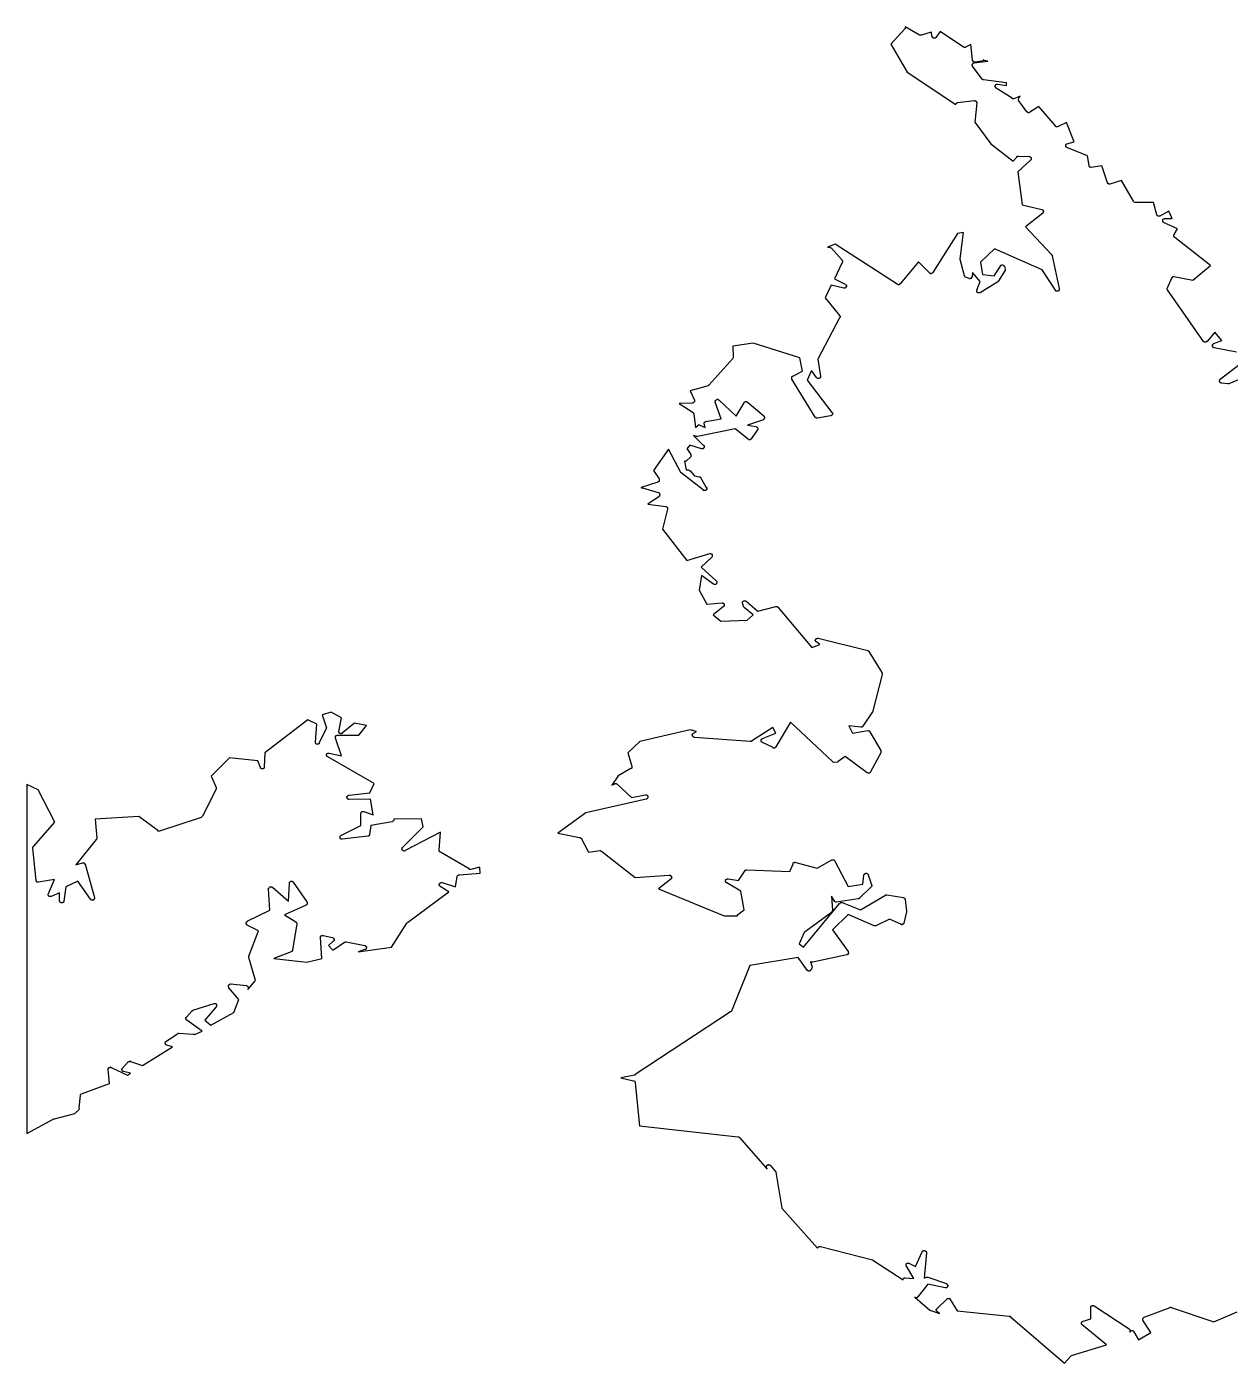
# Model space of a CAD drawing. Header units: metres. Extents: x 12 to 388, y 12 to 220.
# Drawn here: x 12.05 to 40.32, y 34.38 to 65.77 of the extents above; entities that cross this region are included whole.
import ezdxf

# ---------------------------------------------------------------- set-up
doc = ezdxf.new("R2010")
doc.units = ezdxf.units.M

msp = doc.modelspace()

# ---------------------------------------------------------------- linework, layer by layer
for points in [[(40.46, 58.13), (39.94, 58.23), (39.93, 58.23), (39.92, 58.23), (39.92, 58.24), (39.91, 58.24), (39.91, 58.25), (39.9, 58.25), (39.9, 58.26), (39.9, 58.27), (39.9, 58.28), (39.9, 58.29), (39.9, 58.3), (39.9, 58.31), (39.91, 58.31), (39.91, 58.32), (39.92, 58.32), (39.93, 58.33), (40.12, 58.4), (39.95, 58.6), (39.77, 58.38), (39.76, 58.38), (39.76, 58.37), (39.75, 58.37), (39.75, 58.36), (39.74, 58.36), (39.73, 58.36), (39.72, 58.36), (39.71, 58.36), (39.7, 58.37), (39.69, 58.37), (39.69, 58.38), (38.84, 59.59), (38.84, 59.6), (38.83, 59.6), (38.83, 59.61), (38.83, 59.62), (38.83, 59.63), (38.84, 59.63), (38.84, 59.64), (38.94, 59.87), (38.94, 59.88), (38.95, 59.88), (38.95, 59.89), (38.96, 59.89), (38.97, 59.89), (38.97, 59.9), (38.98, 59.9), (38.99, 59.9), (39.44, 59.82), (39.85, 60.16), (39.01, 60.82), (39.01, 60.83), (39, 60.83), (39, 60.84), (38.99, 60.84), (38.99, 60.85), (38.99, 60.86), (38.99, 60.87), (38.99, 60.88), (39, 60.88), (39, 60.89), (39.08, 61.02), (38.75, 61.17), (38.75, 61.18), (38.74, 61.18), (38.73, 61.19), (38.73, 61.2), (38.73, 61.21), (38.73, 61.22), (38.73, 61.23), (38.73, 61.24), (38.74, 61.25), (38.75, 61.26), (38.76, 61.26), (38.76, 61.27), (38.77, 61.27), (38.95, 61.27), (38.87, 61.44), (38.66, 61.32), (38.65, 61.32), (38.64, 61.32), (38.63, 61.32), (38.62, 61.32), (38.61, 61.33), (38.6, 61.33), (38.6, 61.34), (38.59, 61.35), (38.51, 61.64), (38.09, 61.64), (38.08, 61.64), (38.07, 61.65), (38.06, 61.65), (38.05, 61.66), (38.04, 61.67), (37.76, 62.16), (37.49, 62.07), (37.48, 62.07), (37.47, 62.07), (37.46, 62.07), (37.46, 62.08), (37.45, 62.08), (37.44, 62.08), (37.44, 62.09), (37.44, 62.1), (37.43, 62.1), (37.3, 62.5), (37.05, 62.46), (37.04, 62.46), (37.03, 62.46), (37.03, 62.47), (37.02, 62.47), (37.01, 62.48), (37, 62.49), (37, 62.5), (37, 62.51), (36.96, 62.74), (36.48, 62.93), (36.47, 62.93), (36.47, 62.94), (36.46, 62.94), (36.46, 62.95), (36.45, 62.95), (36.45, 62.96), (36.45, 62.97), (36.45, 62.98), (36.45, 62.99), (36.45, 63), (36.46, 63), (36.46, 63.01), (36.47, 63.01), (36.47, 63.02), (36.48, 63.02), (36.65, 63.07), (36.47, 63.52), (36.27, 63.43), (36.26, 63.42), (36.25, 63.42), (36.24, 63.42), (36.23, 63.42), (36.22, 63.43), (36.21, 63.43), (36.21, 63.44), (35.82, 63.9), (35.61, 63.76), (35.6, 63.75), (35.59, 63.75), (35.58, 63.75), (35.57, 63.75), (35.56, 63.75), (35.56, 63.76), (35.55, 63.76), (35.55, 63.77), (35.54, 63.77), (35.35, 64.03), (35.34, 64.04), (35.34, 64.05), (35.34, 64.06), (35.34, 64.07), (35.34, 64.08), (35.35, 64.09), (35.38, 64.14), (35.23, 64.08), (35.22, 64.08), (35.21, 64.08), (35.2, 64.08), (35.19, 64.08), (35.19, 64.09), (34.82, 64.33), (34.81, 64.33), (34.81, 64.34), (34.8, 64.34), (34.8, 64.35), (34.8, 64.36), (34.79, 64.37), (34.79, 64.38), (34.8, 64.38), (34.8, 64.39), (34.8, 64.4), (34.81, 64.4), (34.81, 64.41), (34.82, 64.41), (34.82, 64.42), (34.83, 64.42), (34.84, 64.42), (34.85, 64.42), (35.06, 64.39), (35.06, 64.45), (34.52, 64.52), (34.51, 64.52), (34.5, 64.53), (34.49, 64.53), (34.49, 64.54), (34.26, 64.84), (34.26, 64.85), (34.25, 64.86), (34.25, 64.87), (34.25, 64.88), (34.26, 64.89), (34.26, 64.9), (34.27, 64.9), (34.27, 64.91), (34.28, 64.91), (34.28, 64.92), (34.29, 64.92), (34.3, 64.92), (34.62, 64.96), (34.53, 64.98), (34.53, 64.99), (34.52, 64.99), (34.52, 64.98), (34.51, 64.98), (34.51, 64.97), (34.5, 64.97), (34.49, 64.96), (34.48, 64.96), (34.32, 64.94), (34.31, 64.94), (34.3, 64.94), (34.29, 64.95), (34.28, 64.95), (34.27, 64.96), (34.27, 64.97), (34.26, 64.97), (34.26, 64.98), (34.26, 64.99), (34.22, 65.35), (34.1, 65.29), (34.1, 65.28), (34.09, 65.28), (34.08, 65.28), (34.07, 65.28), (34.06, 65.28), (34.06, 65.29), (34.05, 65.29), (33.5, 65.66), (33.4, 65.52), (33.4, 65.51), (33.39, 65.51), (33.39, 65.5), (33.38, 65.5), (33.37, 65.5), (33.36, 65.5), (33.35, 65.5), (33.34, 65.5), (33.34, 65.51), (33.33, 65.51), (33.33, 65.52), (33.32, 65.52), (33.32, 65.53), (33.32, 65.54), (33.31, 65.54), (33.3, 65.64), (33.29, 65.64), (33.06, 65.57), (33.05, 65.57), (33.04, 65.57), (33.03, 65.57), (33.02, 65.57), (32.68, 65.77), (32.68, 65.76), (32.68, 65.75), (32.68, 65.74), (32.68, 65.73), (32.68, 65.72), (32.67, 65.72), (32.34, 65.36), (32.73, 64.7), (33.87, 63.94), (33.87, 63.95), (33.88, 63.96), (33.88, 63.97), (33.89, 63.98), (33.9, 63.98), (33.9, 63.99), (33.91, 63.99), (33.92, 63.99), (34.3, 64.04), (34.31, 64.04), (34.32, 64.03), (34.33, 64.03), (34.34, 64.03), (34.34, 64.02), (34.35, 64.02), (34.35, 64.01), (34.36, 64.01), (34.36, 64), (34.36, 63.99), (34.36, 63.98), (34.32, 63.53), (34.69, 63.02), (35.22, 62.61), (35.3, 62.71), (35.3, 62.72), (35.31, 62.72), (35.31, 62.73), (35.32, 62.73), (35.33, 62.73), (35.34, 62.73), (35.59, 62.72), (35.6, 62.72), (35.61, 62.72), (35.62, 62.71), (35.63, 62.71), (35.63, 62.7), (35.63, 62.69), (35.64, 62.69), (35.64, 62.68), (35.64, 62.67), (35.64, 62.66), (35.64, 62.65), (35.63, 62.65), (35.63, 62.64), (35.62, 62.64), (35.33, 62.36), (35.43, 61.59), (35.89, 61.48), (35.9, 61.48), (35.9, 61.47), (35.91, 61.47), (35.92, 61.46), (35.92, 61.45), (35.92, 61.44), (35.93, 61.44), (35.93, 61.43), (35.93, 61.42), (35.92, 61.42), (35.92, 61.41), (35.92, 61.4), (35.91, 61.4), (35.91, 61.39), (35.51, 61.07), (36.12, 60.42), (36.12, 60.41), (36.13, 60.41), (36.13, 60.4), (36.13, 60.39), (36.3, 59.62), (36.3, 59.61), (36.3, 59.6), (36.3, 59.59), (36.29, 59.59), (36.29, 59.58), (36.29, 59.57), (36.28, 59.57), (36.28, 59.56), (36.27, 59.56), (36.26, 59.56), (36.25, 59.56), (36.24, 59.56), (36.23, 59.56), (36.22, 59.56), (36.22, 59.57), (36.21, 59.57), (36.21, 59.58), (35.9, 60.06), (34.78, 60.55), (34.45, 60.24), (34.5, 59.95), (34.77, 59.92), (34.92, 60.15), (34.92, 60.16), (34.93, 60.17), (34.94, 60.17), (34.94, 60.18), (34.95, 60.18), (34.96, 60.18), (34.97, 60.18), (34.98, 60.17), (34.99, 60.17), (34.99, 60.16), (35, 60.16), (35, 60.15), (35.01, 60.15), (35.01, 60.14), (35.03, 60.08), (35.03, 60.07), (35.03, 60.06), (35.03, 60.05), (35.03, 60.04), (35.02, 60.04), (34.87, 59.8), (34.87, 59.79), (34.86, 59.79), (34.86, 59.78), (34.44, 59.52), (34.43, 59.52), (34.42, 59.52), (34.41, 59.52), (34.4, 59.52), (34.39, 59.52), (34.38, 59.52), (34.38, 59.53), (34.37, 59.53), (34.37, 59.54), (34.36, 59.55), (34.36, 59.56), (34.36, 59.57), (34.36, 59.58), (34.44, 59.79), (34.26, 60), (34.25, 59.9), (34.25, 59.89), (34.24, 59.89), (34.24, 59.88), (34.24, 59.87), (34.23, 59.87), (34.23, 59.86), (34.22, 59.86), (34.21, 59.86), (34.21, 59.85), (34.2, 59.85), (34.19, 59.85), (34.18, 59.86), (34.1, 59.89), (34.09, 59.89), (34.09, 59.9), (34.08, 59.9), (34.08, 59.91), (34.07, 59.91), (34.07, 59.92), (33.97, 60.3), (33.97, 60.31), (33.97, 60.32), (34.05, 60.94), (33.91, 60.91), (33.33, 60), (33.33, 59.99), (33.32, 59.99), (33.32, 59.98), (33.31, 59.98), (33.3, 59.97), (33.29, 59.97), (33.28, 59.97), (33.27, 59.97), (33.27, 59.98), (33.26, 59.98), (33.25, 59.99), (32.99, 60.25), (32.56, 59.73), (32.55, 59.72), (32.54, 59.72), (32.54, 59.71), (32.53, 59.71), (32.52, 59.71), (32.51, 59.71), (32.5, 59.72), (32.49, 59.72), (31.04, 60.66), (30.86, 60.59), (30.92, 60.59), (30.93, 60.58), (30.94, 60.58), (30.95, 60.57), (31.2, 60.29), (31.2, 60.28), (31.21, 60.27), (31.21, 60.26), (31.21, 60.25), (31.21, 60.24), (31.2, 60.23), (31.02, 59.85), (31.27, 59.72), (31.28, 59.72), (31.29, 59.71), (31.29, 59.7), (31.3, 59.7), (31.3, 59.69), (31.3, 59.68), (31.3, 59.67), (31.3, 59.66), (31.29, 59.66), (31.29, 59.65), (31.29, 59.64), (31.28, 59.64), (31.27, 59.64), (31.27, 59.63), (31.26, 59.63), (31.25, 59.63), (31.24, 59.63), (30.94, 59.7), (30.8, 59.4), (31.14, 58.99), (31.14, 58.98), (31.15, 58.97), (31.15, 58.96), (31.15, 58.95), (31.15, 58.94), (31.14, 58.93), (30.63, 57.96), (30.69, 57.56), (30.69, 57.55), (30.69, 57.54), (30.69, 57.53), (30.68, 57.53), (30.68, 57.52), (30.67, 57.52), (30.67, 57.51), (30.66, 57.51), (30.65, 57.51), (30.64, 57.51), (30.63, 57.51), (30.62, 57.51), (30.61, 57.52), (30.6, 57.53), (30.48, 57.7), (30.38, 57.47), (30.96, 56.71), (30.97, 56.71), (30.97, 56.7), (30.97, 56.69), (30.97, 56.68), (30.97, 56.67), (30.97, 56.66), (30.96, 56.65), (30.95, 56.64), (30.94, 56.64), (30.94, 56.63), (30.93, 56.63), (30.62, 56.58), (30.61, 56.58), (30.6, 56.58), (30.59, 56.58), (30.59, 56.59), (30.58, 56.59), (30.57, 56.6), (30.02, 57.49), (30.02, 57.5), (30.02, 57.51), (30.02, 57.52), (30.02, 57.53), (30.02, 57.54), (30.02, 57.55), (30.03, 57.55), (30.03, 57.56), (30.04, 57.56), (30.27, 57.68), (30.21, 57.99), (29.11, 58.34), (28.63, 58.27), (28.64, 58.01), (28.64, 58), (28.64, 57.99), (28.63, 57.98), (28.07, 57.35), (28.06, 57.35), (28.06, 57.34), (28.05, 57.34), (27.63, 57.22), (27.73, 57), (27.73, 56.99), (27.73, 56.98), (27.73, 56.97), (27.73, 56.96), (27.72, 56.96), (27.72, 56.95), (27.71, 56.94), (27.7, 56.94), (27.69, 56.93), (27.68, 56.93), (27.37, 56.92), (27.7, 56.71), (27.7, 56.7), (27.71, 56.7), (27.71, 56.69), (27.72, 56.68), (27.76, 56.36), (27.8, 56.4), (27.81, 56.41), (27.82, 56.41), (27.82, 56.42), (27.83, 56.42), (27.84, 56.42), (27.85, 56.42), (27.86, 56.41), (27.98, 56.36), (27.96, 56.44), (27.96, 56.45), (27.96, 56.46), (27.96, 56.47), (27.97, 56.47), (27.97, 56.48), (27.98, 56.49), (27.99, 56.49), (27.99, 56.5), (28, 56.5), (28.36, 56.56), (28.22, 56.95), (28.22, 56.96), (28.22, 56.97), (28.22, 56.98), (28.23, 56.99), (28.23, 57), (28.24, 57), (28.24, 57.01), (28.25, 57.01), (28.26, 57.02), (28.27, 57.02), (28.28, 57.02), (28.29, 57.02), (28.29, 57.01), (28.3, 57.01), (28.31, 57), (28.71, 56.62), (28.9, 56.94), (28.9, 56.95), (28.91, 56.95), (28.91, 56.96), (28.92, 56.96), (28.92, 56.97), (28.93, 56.97), (28.94, 56.97), (28.95, 56.97), (28.96, 56.97), (28.96, 56.96), (28.97, 56.96), (29.36, 56.63), (29.37, 56.62), (29.37, 56.61), (29.38, 56.6), (29.38, 56.59), (29.38, 56.58), (29.38, 56.57), (29.37, 56.57), (29.37, 56.56), (29.36, 56.55), (29.35, 56.55), (29.35, 56.54), (28.98, 56.41), (29.18, 56.38), (29.18, 56.37), (29.19, 56.37), (29.2, 56.37), (29.2, 56.36), (29.21, 56.36), (29.21, 56.35), (29.22, 56.34), (29.22, 56.33), (29.22, 56.32), (29.22, 56.31), (29.21, 56.31), (29.21, 56.3), (29.06, 56.09), (29.06, 56.08), (29.05, 56.08), (29.05, 56.07), (29.04, 56.07), (29.03, 56.07), (29.02, 56.07), (29.01, 56.07), (29, 56.07), (28.99, 56.08), (28.69, 56.33), (27.8, 56.15), (27.79, 56.15), (27.78, 56.15), (27.71, 56.17), (27.94, 55.94), (27.95, 55.94), (27.95, 55.93), (27.96, 55.93), (27.96, 55.92), (27.96, 55.91), (27.96, 55.9), (27.96, 55.89), (27.95, 55.88), (27.95, 55.87), (27.94, 55.87), (27.94, 55.86), (27.93, 55.86), (27.92, 55.86), (27.91, 55.86), (27.9, 55.86), (27.62, 55.94), (27.55, 55.86), (27.56, 55.86), (27.57, 55.85), (27.57, 55.84), (27.65, 55.72), (27.65, 55.71), (27.65, 55.7), (27.65, 55.69), (27.65, 55.68), (27.65, 55.67), (27.64, 55.67), (27.64, 55.66), (27.55, 55.58), (27.54, 55.57), (27.53, 55.57), (27.52, 55.57), (27.51, 55.57), (27.5, 55.57), (27.54, 55.36), (27.59, 55.36), (27.6, 55.36), (27.61, 55.35), (27.62, 55.35), (27.62, 55.34), (27.63, 55.34), (27.73, 55.22), (27.84, 55.2), (27.85, 55.2), (27.86, 55.2), (27.87, 55.19), (27.87, 55.18), (28.01, 54.95), (28.02, 54.95), (28.02, 54.94), (28.02, 54.93), (28.02, 54.92), (28.02, 54.91), (28.02, 54.9), (28.01, 54.9), (28.01, 54.89), (28, 54.89), (28, 54.88), (27.99, 54.88), (27.98, 54.88), (27.97, 54.88), (27.96, 54.88), (27.95, 54.88), (27.94, 54.88), (27.94, 54.89), (27.42, 55.29), (27.41, 55.29), (27.41, 55.3), (27.12, 55.85), (26.77, 55.35), (26.9, 55.15), (26.9, 55.14), (26.9, 55.13), (26.91, 55.12), (26.9, 55.12), (26.9, 55.11), (26.9, 55.1), (26.9, 55.09), (26.89, 55.09), (26.89, 55.08), (26.88, 55.08), (26.87, 55.08), (26.87, 55.07), (26.48, 54.95), (26.48, 54.94), (26.49, 54.94), (26.5, 54.94), (26.51, 54.94), (26.88, 54.83), (26.89, 54.83), (26.9, 54.82), (26.91, 54.81), (26.91, 54.8), (26.91, 54.79), (26.92, 54.79), (26.92, 54.78), (26.92, 54.77), (26.91, 54.77), (26.91, 54.76), (26.91, 54.75), (26.9, 54.75), (26.9, 54.74), (26.64, 54.56), (27.06, 54.5), (27.07, 54.5), (27.08, 54.49), (27.09, 54.49), (27.09, 54.48), (27.1, 54.48), (27.1, 54.47), (27.1, 54.46), (27.1, 54.45), (27.1, 54.44), (26.98, 53.97), (27.55, 53.23), (28.09, 53.4), (28.1, 53.4), (28.11, 53.4), (28.12, 53.4), (28.12, 53.39), (28.13, 53.39), (28.14, 53.39), (28.14, 53.38), (28.15, 53.38), (28.15, 53.37), (28.15, 53.36), (28.15, 53.35), (28.15, 53.34), (28.15, 53.33), (28.15, 53.32), (28.14, 53.32), (28.14, 53.31), (27.89, 53.08), (28.24, 52.76), (28.25, 52.75), (28.25, 52.74), (28.26, 52.74), (28.26, 52.73), (28.26, 52.72), (28.26, 52.71), (28.26, 52.7), (28.25, 52.69), (28.24, 52.68), (28.23, 52.67), (28.22, 52.67), (28.21, 52.67), (28.2, 52.67), (28.19, 52.67), (28.19, 52.68), (28.18, 52.68), (27.9, 52.88), (27.84, 52.54), (28.02, 52.21), (28.38, 52.24), (28.39, 52.24), (28.4, 52.24), (28.4, 52.23), (28.41, 52.23), (28.42, 52.23), (28.42, 52.22), (28.43, 52.21), (28.43, 52.2), (28.43, 52.19), (28.43, 52.18), (28.43, 52.17), (28.43, 52.16), (28.42, 52.16), (28.42, 52.15), (28.41, 52.15), (28.17, 51.96), (28.35, 51.81), (28.97, 51.83), (29.11, 51.96), (28.9, 52.13), (28.89, 52.14), (28.88, 52.15), (28.88, 52.16), (28.86, 52.23), (28.86, 52.24), (28.86, 52.25), (28.86, 52.26), (28.87, 52.26), (28.87, 52.27), (28.88, 52.28), (28.89, 52.29), (28.9, 52.29), (28.91, 52.29), (28.92, 52.29), (28.93, 52.29), (28.94, 52.29), (28.94, 52.28), (28.95, 52.28), (29.22, 52.04), (29.64, 52.15), (29.65, 52.15), (29.66, 52.15), (29.67, 52.15), (29.68, 52.15), (29.68, 52.14), (29.69, 52.14), (29.7, 52.13), (30.49, 51.19), (30.68, 51.26), (30.6, 51.32), (30.59, 51.32), (30.58, 51.33), (30.58, 51.34), (30.57, 51.35), (30.57, 51.36), (30.57, 51.37), (30.58, 51.37), (30.58, 51.38), (30.58, 51.39), (30.59, 51.39), (30.59, 51.4), (30.6, 51.4), (30.61, 51.4), (30.61, 51.41), (30.62, 51.41), (30.63, 51.41), (30.64, 51.41), (31.8, 51.12), (31.81, 51.12), (31.81, 51.11), (31.82, 51.11), (31.83, 51.1), (32.13, 50.6), (32.13, 50.59), (32.14, 50.58), (32.14, 50.57), (32.14, 50.56), (31.92, 49.7), (31.92, 49.69), (31.91, 49.68), (31.69, 49.34), (31.68, 49.33), (31.67, 49.33), (31.67, 49.32), (31.66, 49.32), (31.65, 49.32), (31.64, 49.32), (31.36, 49.35), (31.44, 49.18), (31.8, 49.24), (31.81, 49.24), (31.82, 49.24), (31.82, 49.23), (31.83, 49.23), (31.84, 49.23), (31.84, 49.22), (31.85, 49.22), (31.85, 49.21), (32.11, 48.77), (32.11, 48.76), (32.11, 48.75), (32.11, 48.74), (32.11, 48.73), (32.11, 48.72), (31.87, 48.27), (31.87, 48.26), (31.86, 48.26), (31.86, 48.25), (31.85, 48.25), (31.84, 48.24), (31.83, 48.24), (31.82, 48.24), (31.81, 48.24), (31.8, 48.24), (31.8, 48.25), (31.79, 48.25), (31.27, 48.63), (31.11, 48.51), (31.1, 48.51), (31.1, 48.5), (31.09, 48.5), (31.08, 48.5), (31, 48.49), (30.99, 48.5), (30.98, 48.5), (30.97, 48.51), (29.99, 49.44), (29.64, 48.86), (29.64, 48.85), (29.63, 48.84), (29.62, 48.84), (29.62, 48.83), (29.61, 48.83), (29.6, 48.83), (29.59, 48.83), (29.58, 48.83), (29.58, 48.84), (29.33, 48.96), (29.32, 48.96), (29.32, 48.97), (29.31, 48.97), (29.31, 48.98), (29.3, 48.98), (29.3, 48.99), (29.3, 49), (29.3, 49.01), (29.3, 49.02), (29.3, 49.03), (29.31, 49.03), (29.31, 49.04), (29.32, 49.04), (29.32, 49.05), (29.33, 49.05), (29.64, 49.18), (29.57, 49.31), (29.07, 48.99), (29.07, 48.98), (29.06, 48.98), (29.05, 48.98), (29.04, 48.98), (27.73, 49.08), (27.72, 49.08), (27.71, 49.09), (27.7, 49.09), (27.7, 49.1), (27.69, 49.1), (27.69, 49.11), (27.68, 49.12), (27.68, 49.13), (27.68, 49.14), (27.68, 49.15), (27.69, 49.15), (27.69, 49.16), (27.69, 49.17), (27.7, 49.17), (27.71, 49.18), (27.78, 49.22), (27.63, 49.26), (26.45, 48.98), (26.17, 48.72), (26.26, 48.4), (26.26, 48.39), (26.26, 48.38), (26.26, 48.37), (26.26, 48.36), (26.25, 48.36), (26.25, 48.35), (26.24, 48.35), (25.94, 48.18), (25.79, 47.96), (25.86, 47.99), (25.86, 48), (25.87, 48), (25.88, 48), (25.89, 48), (25.9, 47.99), (25.91, 47.99), (26.25, 47.67), (26.58, 47.73), (26.59, 47.73), (26.6, 47.73), (26.61, 47.73), (26.61, 47.72), (26.62, 47.72), (26.63, 47.72), (26.63, 47.72), (26.63, 47.71), (26.63, 47.7), (26.64, 47.7), (26.64, 47.69), (26.64, 47.68), (26.64, 47.67), (26.64, 47.66), (26.63, 47.66), (26.63, 47.65), (26.62, 47.64), (26.61, 47.64), (26.61, 47.63), (26.6, 47.63), (25.18, 47.31), (24.52, 46.83), (25.03, 46.73), (25.04, 46.73), (25.05, 46.73), (25.05, 46.72), (25.06, 46.72), (25.06, 46.71), (25.07, 46.71), (25.24, 46.38), (25.51, 46.42), (25.52, 46.42), (25.53, 46.41), (25.54, 46.41), (25.55, 46.41), (26.34, 45.79), (27.14, 45.84), (27.15, 45.84), (27.16, 45.84), (27.17, 45.84), (27.17, 45.83), (27.18, 45.83), (27.18, 45.82), (27.19, 45.82), (27.19, 45.81), (27.19, 45.8), (27.19, 45.79), (27.19, 45.78), (27.19, 45.77), (27.19, 45.76), (27.18, 45.76), (27.18, 45.75), (26.89, 45.52), (28.43, 44.89), (28.74, 44.89), (28.74, 44.9), (28.74, 44.91), (28.75, 44.91), (28.75, 44.92), (28.9, 45.03), (28.82, 45.47), (28.49, 45.66), (28.48, 45.66), (28.48, 45.67), (28.47, 45.67), (28.47, 45.68), (28.46, 45.69), (28.46, 45.7), (28.46, 45.71), (28.46, 45.72), (28.47, 45.73), (28.47, 45.74), (28.48, 45.74), (28.48, 45.75), (28.49, 45.75), (28.5, 45.75), (28.51, 45.76), (28.52, 45.76), (28.77, 45.72), (28.92, 45.95), (28.93, 45.96), (28.94, 45.96), (28.94, 45.97), (28.95, 45.97), (28.96, 45.97), (29.97, 45.93), (30.05, 46.11), (30.05, 46.12), (30.05, 46.13), (30.06, 46.13), (30.06, 46.14), (30.07, 46.14), (30.08, 46.14), (30.08, 46.15), (30.09, 46.15), (30.1, 46.15), (30.11, 46.14), (30.61, 46.01), (30.96, 46.2), (30.97, 46.2), (30.98, 46.2), (30.99, 46.2), (31, 46.2), (31.01, 46.2), (31.02, 46.19), (31.03, 46.18), (31.03, 46.17), (31.34, 45.58), (31.69, 45.63), (31.71, 45.84), (31.71, 45.85), (31.72, 45.85), (31.72, 45.86), (31.72, 45.87), (31.73, 45.87), (31.73, 45.88), (31.74, 45.88), (31.75, 45.88), (31.76, 45.89), (31.77, 45.89), (31.78, 45.89), (31.78, 45.88), (31.79, 45.88), (31.8, 45.87), (31.81, 45.86), (31.81, 45.85), (31.89, 45.62), (31.9, 45.62), (31.9, 45.61), (31.9, 45.6), (31.9, 45.59), (31.89, 45.59), (31.89, 45.58), (31.89, 45.57), (31.88, 45.57), (31.61, 45.3), (31.6, 45.3), (31.6, 45.29), (31.59, 45.29), (31.58, 45.29), (31.07, 45.21), (31.06, 45.21), (31.05, 45.21), (31.04, 45.22), (31.03, 45.22), (31.03, 45.23), (31.02, 45.23), (30.95, 45.35), (30.97, 45.01), (30.97, 45), (30.96, 44.99), (30.96, 44.98), (30.95, 44.98), (30.95, 44.97), (30.31, 44.5), (30.19, 44.23), (30.29, 44.15), (31.14, 45.18), (31.15, 45.18), (31.15, 45.19), (31.16, 45.19), (31.17, 45.2), (31.18, 45.2), (31.19, 45.2), (31.2, 45.2), (31.63, 45.03), (32.22, 45.37), (32.22, 45.38), (32.23, 45.38), (32.24, 45.38), (32.25, 45.38), (32.64, 45.32), (32.64, 45.31), (32.65, 45.31), (32.66, 45.31), (32.66, 45.3), (32.67, 45.3), (32.67, 45.29), (32.68, 45.28), (32.68, 45.27), (32.71, 45), (32.71, 44.99), (32.71, 44.98), (32.65, 44.72), (32.65, 44.71), (32.64, 44.7), (32.63, 44.69), (32.62, 44.69), (32.61, 44.69), (32.61, 44.68), (32.6, 44.68), (32.59, 44.68), (32.59, 44.69), (32.58, 44.69), (32.31, 44.81), (31.99, 44.65), (31.98, 44.65), (31.97, 44.65), (31.96, 44.65), (31.95, 44.65), (31.34, 44.92), (30.97, 44.56), (31.34, 44.05), (31.34, 44.04), (31.34, 44.03), (31.35, 44.03), (31.35, 44.02), (31.35, 44.01), (31.34, 44.01), (31.34, 44), (31.34, 43.99), (31.33, 43.98), (31.32, 43.98), (31.32, 43.97), (31.31, 43.97), (30.51, 43.8), (30.5, 43.8), (30.49, 43.8), (30.48, 43.8), (30.47, 43.81), (30.46, 43.81), (30.49, 43.71), (30.5, 43.7), (30.5, 43.69), (30.5, 43.68), (30.49, 43.67), (30.47, 43.62), (30.46, 43.61), (30.45, 43.6), (30.44, 43.6), (30.44, 43.59), (30.43, 43.59), (30.42, 43.59), (30.41, 43.6), (30.4, 43.6), (30.39, 43.6), (30.39, 43.61), (30.38, 43.61), (30.17, 43.91), (29.03, 43.72), (28.6, 42.65), (28.59, 42.65), (28.59, 42.64), (28.58, 42.63), (26.34, 41.16), (26.34, 41.15), (26.33, 41.15), (26.32, 41.15), (26, 41.08), (26.3, 41.01), (26.31, 41.01), (26.32, 41.01), (26.33, 41), (26.34, 40.99), (26.34, 40.98), (26.34, 40.97), (26.44, 39.96), (28.75, 39.7), (28.76, 39.7), (28.77, 39.7), (28.78, 39.69), (28.79, 39.68), (29.44, 38.94), (29.42, 38.98), (29.42, 38.99), (29.42, 39), (29.42, 39.01), (29.43, 39.02), (29.43, 39.03), (29.44, 39.03), (29.44, 39.04), (29.45, 39.04), (29.46, 39.04), (29.46, 39.05), (29.47, 39.05), (29.48, 39.05), (29.48, 39.04), (29.49, 39.04), (29.5, 39.04), (29.5, 39.03), (29.51, 39.03), (29.63, 38.89), (29.64, 38.88), (29.64, 38.87), (29.78, 38.02), (30.62, 37.08), (30.63, 37.09), (30.63, 37.1), (30.64, 37.11), (30.65, 37.12), (30.66, 37.12), (30.67, 37.12), (30.68, 37.12), (30.69, 37.12), (31.91, 36.81), (31.92, 36.81), (31.92, 36.8), (32.63, 36.34), (32.63, 36.35), (32.63, 36.36), (32.64, 36.37), (32.65, 36.38), (32.66, 36.38), (32.66, 36.39), (32.67, 36.39), (32.68, 36.39), (32.88, 36.37), (32.71, 36.66), (32.7, 36.66), (32.7, 36.67), (32.7, 36.68), (32.7, 36.69), (32.7, 36.7), (32.7, 36.71), (32.71, 36.71), (32.71, 36.72), (32.72, 36.72), (32.72, 36.73), (32.73, 36.73), (32.74, 36.73), (32.75, 36.73), (32.76, 36.73), (32.77, 36.73), (32.92, 36.65), (33.08, 37), (33.09, 37.01), (33.09, 37.02), (33.1, 37.02), (33.11, 37.02), (33.11, 37.03), (33.12, 37.03), (33.13, 37.03), (33.14, 37.03), (33.15, 37.02), (33.16, 37.02), (33.16, 37.01), (33.17, 37.01), (33.17, 37), (33.18, 36.99), (33.18, 36.98), (33.18, 36.97), (33.13, 36.38), (33.17, 36.4), (33.18, 36.4), (33.19, 36.4), (33.2, 36.4), (33.21, 36.4), (33.65, 36.25), (33.65, 36.24), (33.66, 36.24), (33.67, 36.23), (33.67, 36.22), (33.68, 36.22), (33.68, 36.21), (33.68, 36.2), (33.68, 36.19), (33.68, 36.18), (33.67, 36.18), (33.67, 36.17), (33.66, 36.16), (33.65, 36.15), (33.64, 36.15), (33.63, 36.15), (33.62, 36.15), (33.21, 36.24), (32.98, 35.94), (32.97, 35.93), (32.96, 35.93), (32.96, 35.92), (32.95, 35.92), (32.94, 35.92), (32.91, 35.93), (33.26, 35.63), (33.49, 35.55), (33.43, 35.59), (33.43, 35.6), (33.42, 35.6), (33.42, 35.61), (33.42, 35.62), (33.41, 35.63), (33.41, 35.64), (33.42, 35.65), (33.42, 35.66), (33.43, 35.67), (33.67, 35.89), (33.67, 35.9), (33.68, 35.9), (33.69, 35.9), (33.7, 35.9), (33.71, 35.9), (33.72, 35.9), (33.73, 35.9), (33.73, 35.89), (33.74, 35.89), (33.74, 35.88), (33.9, 35.61), (35.12, 35.49), (35.13, 35.49), (35.14, 35.49), (35.15, 35.49), (35.15, 35.48), (36.42, 34.38), (36.57, 34.55), (36.58, 34.56), (36.59, 34.56), (37.41, 34.81), (36.84, 35.28), (36.83, 35.29), (36.82, 35.3), (36.82, 35.31), (36.82, 35.32), (36.82, 35.33), (36.82, 35.34), (36.83, 35.34), (36.83, 35.35), (36.84, 35.35), (36.84, 35.36), (36.85, 35.36), (36.86, 35.37), (37.04, 35.42), (37.04, 35.69), (37.04, 35.7), (37.04, 35.71), (37.05, 35.71), (37.05, 35.72), (37.05, 35.73), (37.06, 35.73), (37.07, 35.73), (37.07, 35.74), (37.08, 35.74), (37.09, 35.74), (37.1, 35.74), (37.11, 35.74), (37.11, 35.73), (37.12, 35.73), (37.94, 35.19), (37.95, 35.18), (37.95, 35.17), (37.96, 35.17), (37.96, 35.16), (37.96, 35.15), (37.96, 35.14), (37.96, 35.13), (37.96, 35.12), (37.97, 35.12), (37.97, 35.13), (37.98, 35.14), (37.99, 35.14), (38, 35.15), (38.01, 35.15), (38.02, 35.15), (38.03, 35.14), (38.04, 35.14), (38.04, 35.13), (38.05, 35.13), (38.05, 35.12), (38.16, 34.93), (38.45, 35.1), (38.27, 35.38), (38.27, 35.39), (38.26, 35.39), (38.26, 35.4), (38.26, 35.41), (38.26, 35.42), (38.26, 35.43), (38.27, 35.44), (38.27, 35.45), (38.28, 35.45), (38.29, 35.46), (38.9, 35.69), (38.9, 35.7), (38.91, 35.7), (38.92, 35.7), (38.93, 35.7), (38.93, 35.69), (39.93, 35.35), (40.48, 35.59)], [(40.6, 57.52), (40.28, 57.38), (40.27, 57.38), (40.26, 57.38), (40.11, 57.4), (40.1, 57.4), (40.1, 57.41), (40.09, 57.41), (40.08, 57.41), (40.08, 57.42), (40.07, 57.42), (40.07, 57.43), (40.07, 57.44), (40.06, 57.44), (40.06, 57.45), (40.06, 57.46), (40.07, 57.47), (40.07, 57.48), (40.08, 57.48), (40.08, 57.49), (40.58, 57.88)]]:
    msp.add_lwpolyline(points)
msp.add_lwpolyline([(13.96, 41.29), (13.96, 41.3), (13.97, 41.31), (13.97, 41.32), (13.98, 41.32), (13.98, 41.33), (13.99, 41.33), (14, 41.33), (14.01, 41.34), (14.02, 41.34), (14.02, 41.33), (14.03, 41.33), (14.42, 41.15), (14.49, 41.19), (14.32, 41.23), (14.31, 41.23), (14.31, 41.24), (14.3, 41.24), (14.29, 41.25), (14.29, 41.26), (14.29, 41.27), (14.28, 41.27), (14.28, 41.28), (14.28, 41.29), (14.29, 41.29), (14.29, 41.3), (14.29, 41.31), (14.3, 41.31), (14.43, 41.46), (14.44, 41.46), (14.44, 41.47), (14.45, 41.47), (14.46, 41.47), (14.47, 41.48), (14.48, 41.48), (14.48, 41.47), (14.49, 41.47), (14.77, 41.37), (15.47, 41.81), (15.34, 41.85), (15.33, 41.85), (15.32, 41.86), (15.31, 41.87), (15.31, 41.88), (15.3, 41.89), (15.3, 41.9), (15.3, 41.91), (15.31, 41.91), (15.31, 41.92), (15.31, 41.93), (15.32, 41.93), (15.32, 41.94), (15.59, 42.12), (15.6, 42.13), (15.61, 42.13), (15.62, 42.13), (15.96, 42.11), (15.97, 42.11), (15.98, 42.11), (15.99, 42.1), (16, 42.1), (16.17, 42.18), (15.81, 42.44), (15.8, 42.44), (15.8, 42.45), (15.79, 42.45), (15.79, 42.46), (15.79, 42.47), (15.79, 42.48), (15.79, 42.49), (15.79, 42.5), (15.8, 42.51), (15.93, 42.65), (15.93, 42.66), (15.94, 42.66), (15.95, 42.67), (16.45, 42.83), (16.46, 42.83), (16.47, 42.83), (16.48, 42.83), (16.49, 42.83), (16.49, 42.82), (16.5, 42.82), (16.5, 42.81), (16.51, 42.81), (16.51, 42.8), (16.51, 42.79), (16.51, 42.78), (16.51, 42.77), (16.51, 42.76), (16.51, 42.75), (16.5, 42.75), (16.23, 42.44), (16.37, 42.32), (16.91, 42.62), (17.03, 42.92), (16.8, 43.2), (16.8, 43.21), (16.79, 43.21), (16.79, 43.22), (16.79, 43.23), (16.79, 43.24), (16.79, 43.25), (16.79, 43.26), (16.8, 43.26), (16.8, 43.27), (16.81, 43.27), (16.81, 43.28), (16.82, 43.28), (16.83, 43.28), (16.83, 43.29), (16.84, 43.29), (17.2, 43.25), (17.21, 43.25), (17.22, 43.25), (17.23, 43.24), (17.24, 43.23), (17.24, 43.22), (17.25, 43.22), (17.25, 43.21), (17.25, 43.2), (17.25, 43.19), (17.24, 43.16), (17.42, 43.37), (17.27, 43.91), (17.27, 43.92), (17.27, 43.93), (17.27, 43.94), (17.49, 44.54), (17.23, 44.67), (17.22, 44.67), (17.22, 44.68), (17.21, 44.68), (17.21, 44.69), (17.2, 44.7), (17.2, 44.71), (17.2, 44.72), (17.2, 44.73), (17.21, 44.73), (17.21, 44.74), (17.22, 44.75), (17.23, 44.75), (17.23, 44.76), (17.76, 45.02), (17.73, 45.52), (17.73, 45.53), (17.73, 45.54), (17.74, 45.54), (17.74, 45.55), (17.75, 45.56), (17.76, 45.57), (17.77, 45.57), (17.78, 45.57), (17.79, 45.57), (17.8, 45.57), (17.81, 45.57), (17.81, 45.56), (17.82, 45.56), (18.2, 45.23), (18.22, 45.65), (18.22, 45.66), (18.22, 45.67), (18.22, 45.68), (18.23, 45.68), (18.23, 45.69), (18.24, 45.69), (18.25, 45.7), (18.26, 45.7), (18.27, 45.7), (18.28, 45.7), (18.29, 45.7), (18.29, 45.69), (18.3, 45.69), (18.31, 45.68), (18.63, 45.22), (18.63, 45.21), (18.64, 45.21), (18.64, 45.2), (18.64, 45.19), (18.64, 45.18), (18.64, 45.17), (18.63, 45.17), (18.63, 45.16), (18.63, 45.15), (18.62, 45.15), (18.61, 45.15), (18.61, 45.14), (18.1, 44.91), (18.37, 44.75), (18.37, 44.74), (18.38, 44.74), (18.38, 44.73), (18.39, 44.72), (18.39, 44.71), (18.39, 44.7), (18.29, 44.08), (18.29, 44.07), (18.28, 44.06), (18.28, 44.05), (18.27, 44.05), (18.27, 44.04), (18.26, 44.04), (17.85, 43.89), (18.63, 43.8), (18.98, 43.89), (18.95, 44.38), (18.95, 44.39), (18.95, 44.4), (18.95, 44.41), (18.96, 44.41), (18.96, 44.42), (18.97, 44.42), (18.98, 44.43), (18.99, 44.43), (19, 44.43), (19.01, 44.43), (19.23, 44.38), (19.24, 44.37), (19.25, 44.37), (19.25, 44.36), (19.26, 44.36), (19.26, 44.35), (19.27, 44.35), (19.27, 44.34), (19.27, 44.33), (19.27, 44.32), (19.27, 44.31), (19.26, 44.3), (19.26, 44.29), (19.25, 44.29), (19.14, 44.19), (19.24, 44.08), (19.51, 44.27), (19.52, 44.27), (19.53, 44.27), (19.53, 44.28), (19.54, 44.28), (19.55, 44.28), (19.99, 44.19), (20, 44.19), (20, 44.18), (20.01, 44.18), (20.02, 44.17), (20.02, 44.16), (20.03, 44.15), (20.03, 44.14), (20.03, 44.13), (20.02, 44.12), (20.02, 44.11), (20.01, 44.11), (20.01, 44.1), (20, 44.1), (19.99, 44.1), (19.83, 44.04), (20.62, 44.15), (20.98, 44.72), (20.99, 44.73), (21.96, 45.45), (21.76, 45.58), (21.75, 45.59), (21.75, 45.6), (21.74, 45.6), (21.74, 45.61), (21.74, 45.62), (21.74, 45.63), (21.74, 45.64), (21.75, 45.64), (21.75, 45.65), (21.76, 45.65), (21.76, 45.66), (21.77, 45.66), (21.78, 45.67), (21.79, 45.67), (21.8, 45.67), (21.81, 45.67), (22.12, 45.57), (22.16, 45.81), (22.16, 45.82), (22.17, 45.82), (22.17, 45.83), (22.18, 45.84), (22.19, 45.84), (22.19, 45.85), (22.2, 45.85), (22.21, 45.85), (22.7, 45.89), (22.69, 46.03), (22.48, 45.98), (22.47, 45.98), (22.46, 45.98), (22.45, 45.98), (22.44, 45.98), (22.44, 45.99), (21.77, 46.38), (21.76, 46.38), (21.75, 46.39), (21.75, 46.4), (21.74, 46.41), (21.74, 46.42), (21.74, 46.43), (21.77, 46.85), (20.94, 46.42), (20.93, 46.41), (20.92, 46.41), (20.91, 46.41), (20.9, 46.41), (20.89, 46.42), (20.88, 46.42), (20.88, 46.43), (20.87, 46.43), (20.87, 46.44), (20.87, 46.45), (20.87, 46.46), (20.87, 46.47), (20.87, 46.48), (20.87, 46.49), (20.88, 46.49), (20.88, 46.5), (21.36, 46.98), (21.32, 47.17), (20.67, 47.16), (20.67, 47.15), (20.67, 47.14), (20.67, 47.13), (20.66, 47.12), (20.65, 47.11), (20.64, 47.1), (20.63, 47.1), (20.13, 47.01), (20.1, 46.8), (20.1, 46.79), (20.1, 46.78), (20.09, 46.78), (20.09, 46.77), (20.08, 46.77), (20.08, 46.76), (20.07, 46.76), (20.06, 46.76), (19.46, 46.69), (19.45, 46.69), (19.44, 46.69), (19.43, 46.69), (19.43, 46.7), (19.42, 46.7), (19.42, 46.71), (19.41, 46.71), (19.41, 46.72), (19.41, 46.73), (19.41, 46.74), (19.41, 46.75), (19.41, 46.76), (19.42, 46.76), (19.42, 46.77), (19.43, 46.78), (19.44, 46.78), (19.9, 47.01), (19.9, 47.29), (19.9, 47.3), (19.9, 47.31), (19.91, 47.32), (19.91, 47.33), (19.92, 47.33), (19.93, 47.34), (19.94, 47.34), (19.95, 47.34), (19.96, 47.34), (19.97, 47.34), (20.19, 47.26), (20.12, 47.63), (19.62, 47.62), (19.61, 47.62), (19.6, 47.63), (19.59, 47.63), (19.59, 47.64), (19.58, 47.64), (19.58, 47.65), (19.57, 47.66), (19.57, 47.67), (19.57, 47.68), (19.57, 47.69), (19.58, 47.69), (19.58, 47.7), (19.59, 47.71), (19.6, 47.72), (19.61, 47.72), (19.62, 47.72), (20.11, 47.78), (20.21, 48), (19.12, 48.62), (19.11, 48.62), (19.11, 48.63), (19.1, 48.63), (19.1, 48.64), (19.09, 48.65), (19.09, 48.66), (19.09, 48.67), (19.09, 48.68), (19.1, 48.69), (19.1, 48.7), (19.11, 48.7), (19.11, 48.71), (19.12, 48.71), (19.13, 48.71), (19.14, 48.71), (19.15, 48.71), (19.44, 48.65), (19.3, 49.06), (19.3, 49.07), (19.3, 49.08), (19.3, 49.09), (19.3, 49.1), (19.3, 49.11), (19.31, 49.11), (19.31, 49.12), (19.32, 49.12), (19.33, 49.12), (19.33, 49.13), (19.34, 49.13), (19.85, 49.13), (20.03, 49.36), (19.75, 49.41), (19.46, 49.18), (19.46, 49.17), (19.45, 49.17), (19.44, 49.17), (19.44, 49.16), (19.43, 49.16), (19.42, 49.17), (19.41, 49.17), (19.4, 49.18), (19.39, 49.18), (19.39, 49.19), (19.39, 49.2), (19.38, 49.2), (19.38, 49.21), (19.38, 49.22), (19.44, 49.54), (19.2, 49.67), (18.99, 49.61), (19.08, 49.33), (19.08, 49.32), (19.09, 49.32), (19.09, 49.31), (19.08, 49.3), (19.08, 49.29), (18.92, 48.95), (18.92, 48.94), (18.92, 48.93), (18.91, 48.93), (18.9, 48.92), (18.89, 48.92), (18.88, 48.92), (18.87, 48.92), (18.86, 48.92), (18.85, 48.92), (18.85, 48.93), (18.84, 48.93), (18.84, 48.94), (18.83, 48.94), (18.83, 48.95), (18.83, 48.96), (18.83, 48.97), (18.86, 49.39), (18.65, 49.49), (17.64, 48.72), (17.63, 48.39), (17.63, 48.38), (17.63, 48.37), (17.63, 48.36), (17.62, 48.36), (17.62, 48.35), (17.61, 48.35), (17.6, 48.34), (17.59, 48.34), (17.58, 48.34), (17.57, 48.34), (17.56, 48.35), (17.55, 48.35), (17.55, 48.36), (17.54, 48.36), (17.54, 48.37), (17.48, 48.53), (16.81, 48.6), (16.38, 48.17), (16.5, 47.9), (16.5, 47.89), (16.5, 47.88), (16.5, 47.87), (16.5, 47.86), (16.18, 47.23), (16.17, 47.22), (16.16, 47.21), (16.15, 47.2), (15.17, 46.88), (15.16, 46.88), (15.15, 46.88), (15.14, 46.88), (15.13, 46.88), (15.13, 46.89), (14.68, 47.22), (13.66, 47.16), (13.7, 46.71), (13.7, 46.7), (13.69, 46.7), (13.69, 46.69), (13.69, 46.68), (13.68, 46.68), (13.2, 46.09), (13.36, 46.13), (13.37, 46.13), (13.38, 46.13), (13.39, 46.13), (13.4, 46.13), (13.4, 46.12), (13.41, 46.12), (13.41, 46.11), (13.42, 46.11), (13.42, 46.1), (13.64, 45.32), (13.64, 45.31), (13.64, 45.3), (13.64, 45.29), (13.63, 45.28), (13.63, 45.27), (13.62, 45.27), (13.62, 45.26), (13.61, 45.26), (13.6, 45.26), (13.59, 45.26), (13.58, 45.26), (13.57, 45.26), (13.56, 45.26), (13.56, 45.27), (13.55, 45.27), (13.55, 45.28), (13.25, 45.7), (12.97, 45.57), (12.92, 45.23), (12.92, 45.22), (12.91, 45.21), (12.91, 45.2), (12.9, 45.2), (12.89, 45.2), (12.89, 45.19), (12.88, 45.19), (12.87, 45.19), (12.86, 45.19), (12.85, 45.2), (12.84, 45.2), (12.84, 45.21), (12.83, 45.21), (12.83, 45.22), (12.82, 45.23), (12.82, 45.24), (12.82, 45.43), (12.62, 45.34), (12.61, 45.34), (12.6, 45.34), (12.59, 45.34), (12.58, 45.34), (12.57, 45.35), (12.56, 45.36), (12.56, 45.37), (12.55, 45.37), (12.55, 45.38), (12.55, 45.39), (12.55, 45.4), (12.56, 45.41), (12.7, 45.74), (12.33, 45.68), (12.32, 45.68), (12.31, 45.68), (12.3, 45.68), (12.29, 45.68), (12.29, 45.69), (12.28, 45.69), (12.28, 45.7), (12.27, 45.71), (12.27, 45.72), (12.19, 46.48), (12.19, 46.49), (12.19, 46.5), (12.2, 46.5), (12.2, 46.51), (12.2, 46.52), (12.21, 46.52), (12.71, 47.09), (12.32, 47.85), (12.05, 47.97), (12.05, 39.78), (12.69, 40.12), (12.7, 40.12), (13.18, 40.25), (13.29, 40.35), (13.28, 40.36), (13.28, 40.37), (13.28, 40.38), (13.31, 40.67), (13.31, 40.68), (13.31, 40.69), (13.32, 40.69), (13.32, 40.7), (13.33, 40.71), (13.34, 40.71), (13.99, 40.95), (13.96, 41.28), (13.96, 41.29)], close=True)

doc.saveas('drawing.dxf')
